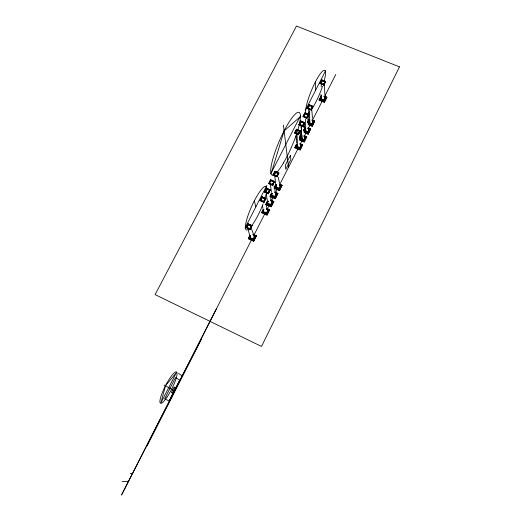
<?xml version="1.0" encoding="UTF-8"?>
<svg xmlns="http://www.w3.org/2000/svg" width="521" height="521" viewBox="0 0 521 521"><rect width="100%" height="100%" fill="white"/><g stroke="black" fill="none" stroke-linecap="round" stroke-linejoin="round"><path stroke-width="0.78" d="M321.21 95.714L319.086 100.123L324.362 102.305L326.843 97.186L324.205 96.105M308.692 108.511L308.803 121.875M321.177 86.909L321.359 83.764M297.654 147.99L297.81 147.339A1742.823 152.894 -72 0 1 297.061 135.16M301.789 139.628L301.893 139.328A1742.113 151.005 -72 0 1 301.288 126.896M251.233 238.826L251.324 238.566A2.012 1.928 -17.3 0 1 250.347 236.163M305.176 117.179L305.241 117.205A1.713 1.576 -8.3 0 0 307.605 115.506A1.713 1.576 -8.3 0 0 304.876 114.503A1.713 1.576 -8.3 0 0 305.247 117.212M271.5 172.34L284.108 130.875L299.855 117.075M251.819 238.038L251.044 239.94M265.098 211.969L264.323 213.87L264.981 212.581M269.311 203.698L268.536 205.606L269.194 204.317M273.421 195.635L272.639 197.544L273.297 196.267M277.7 187.228L276.82 189.344L277.472 188.068M298.331 146.74L297.445 148.856L298.175 147.43M302.408 138.742L301.522 140.859L302.245 139.439M306.374 130.953L305.495 133.063L306.211 131.65M310.418 123.021L309.533 125.138L310.249 123.724M322.61 99.101L321.724 101.211M121.64 494.904L251.343 240.259M253.551 235.915L264.987 213.467M267.201 209.123L269.044 205.502M271.259 201.158L273.102 197.537M275.316 193.193L277.524 188.849M279.738 184.506L298.553 147.573M300.396 143.952L301.867 141.054M304.453 135.988L305.925 133.089M308.139 128.746L309.982 125.125M312.196 120.781L322.154 101.23M324.733 96.164L335.798 74.438M147.104 445.904L201.66 338.767M324.707 97.127L325.443 95.682M254.092 237.589L254.828 236.143M253.766 235.004L255.72 235.896L253.473 240.448L248.914 238.351L250.184 235.72M266.732 214.248L262.187 212.197L266.759 214.346L268.979 209.846L266.381 208.68M270.946 205.964L266.407 203.932L270.966 206.062L273.18 201.581L271.233 200.715M275.335 192.666L277.276 193.525L275.075 198L270.536 195.974L271.786 193.382M299.868 149.13L295.355 147.189L299.875 149.247L302.037 144.871L300.103 144.043M300.089 139.589L303.951 141.237L306.101 136.88L304.173 136.059M304.062 131.8L307.918 133.435L310.067 129.091L308.132 128.277M308.211 123.913L311.962 125.496L314.098 121.165L312.593 120.533M324.147 101.413L319.66 99.687L324.147 101.543L326.263 97.258L324.016 96.333M253.473 240.448L255.72 235.896M266.759 214.346L268.979 209.846M270.966 206.062L273.18 201.581M275.075 198L277.276 193.525M279.249 189.787L281.444 185.333L279.249 189.787L274.717 187.781L276.176 184.779M299.875 149.247L302.037 144.871M303.951 141.237L306.101 136.88M307.918 133.435L310.067 129.091M311.962 125.496L314.098 121.165M324.147 101.543L326.263 97.258M249.982 235.29L248.361 238.709L253.727 241.177L256.345 235.779L252.998 234.242M263.261 209.273L261.653 212.666L266.999 215.082L269.591 209.735L266.251 208.237M267.468 201.021L265.866 204.408L271.213 206.804L273.799 201.477L270.458 199.986M271.61 193.161L269.976 196.358L275.309 198.735L277.888 193.428L274.554 191.949M275.785 184.981L274.157 188.166L279.49 190.53L282.056 185.235L279.393 184.056M296.599 143.946L294.795 147.717L300.103 149.996L302.629 144.786L299.979 143.653M299.536 140.012L304.173 141.992L306.693 136.795L304.043 135.668M304.173 132.503L308.139 134.19L310.653 129.013L308.009 127.892M308.211 124.578L312.177 126.251L314.684 121.087L312.04 119.98M324.362 102.305L326.843 97.186M253.727 241.177L256.345 235.779M266.999 215.082L269.591 209.735M271.213 206.804L273.799 201.477M275.309 198.735L277.888 193.428M279.49 190.53L282.056 185.235M300.103 149.996L302.629 144.786M304.173 141.992L306.693 136.795M308.139 134.19L310.653 129.013M312.177 126.251L314.684 121.087M249.93 229.149L251.565 225.847L248.25 224.33L246.609 227.638L249.93 229.149L246.609 227.638M263.808 202.005L265.423 198.735L262.115 197.257L260.5 200.526L263.808 202.005L260.5 200.526M268.204 193.395L269.819 190.139L266.511 188.674L264.902 191.93L268.191 193.324M272.49 185.007L274.098 181.764L270.796 180.312L269.188 183.548L272.476 184.935M276.853 176.476L278.455 173.246L275.153 171.8L273.558 175.03L276.853 176.476L273.558 175.03M298.377 134.366L299.946 131.188L296.67 129.801L295.094 132.972L298.377 134.366L295.094 132.972M302.629 126.056L304.192 122.891L300.91 121.51L299.347 124.669L302.629 126.056L299.347 124.669M306.765 117.954L308.328 114.802L305.052 113.428L303.489 116.58L306.765 117.954L303.489 116.58M310.978 109.716L312.535 106.571L309.259 105.209L307.709 108.348L310.978 109.716L307.709 108.348M325.215 81.758L323.678 84.864L320.422 83.529L321.958 80.429L325.215 81.856L321.958 80.429M251.969 225.573L250.054 229.507L246.114 227.605L248.061 223.796L251.969 225.573L250.054 229.507M263.939 202.343L265.827 198.455L261.939 196.717L260.012 200.474L263.939 202.343L265.827 198.455M268.341 193.734L270.223 189.859L266.335 188.133L264.421 191.871L268.341 193.734L270.223 189.859M272.626 185.339L274.508 181.477L270.62 179.765L268.712 183.49L272.626 185.339L274.508 181.477M276.99 176.801L278.865 172.952L274.984 171.253L273.082 174.958L276.99 176.801L278.865 172.952M298.52 134.672L300.363 130.888L296.501 129.247L294.645 132.875L298.52 134.672L300.363 130.888M302.773 126.356L304.609 122.585L300.747 120.957L298.904 124.565L302.773 126.356L304.609 122.585M306.915 118.254L308.745 114.49L304.889 112.875L303.046 116.47L306.915 118.254L308.745 114.49M311.128 110.009L312.952 106.258L309.103 104.656L307.266 108.238L311.128 110.009L312.952 106.258M323.834 85.144L325.638 81.432L321.802 79.869L319.992 83.399L323.834 85.144L325.638 81.432M270.269 195.538L271.571 192.978M274.45 187.345L275.752 184.799M299.582 138.098L301.034 135.258M303.554 130.315L305 127.482M307.598 122.389L309.038 119.576M248.361 238.709L250.034 235.44M261.653 212.666L263.3 209.442M265.866 204.408L267.507 201.197M294.795 147.717L296.618 144.154M299.601 138.312L301.047 135.467M303.567 130.53L305.013 127.704M307.97 121.907L309.044 119.797M319.086 100.123L321.216 95.949M262.206 212.294L263.47 209.689M266.426 204.03L268.002 200.806M295.368 147.306L296.801 144.356M299.803 138.612L300.871 136.372M303.776 130.823L305.202 127.892M307.82 122.904L309.24 119.973M319.66 99.687L321.073 96.789M270.751 173.799L300.493 115.838M245.039 227.944L266.843 185.411M305.13 110.713L325.651 70.667M248.061 223.796L246.114 227.605M260.044 200.598L261.939 196.717M264.447 192.002L266.335 188.133M268.738 183.62L270.62 179.765M273.108 175.102L274.984 171.253M294.658 133.031L296.501 129.247M298.911 124.727L300.747 120.957M303.059 116.632L304.889 112.875M307.279 108.401L309.103 104.656M319.992 83.575L321.802 79.869M275.322 175.675L275.335 175.662A1.589 1.491 -11.7 0 1 274.808 175.277M121.543 494.911L216.671 308.328M122.077 481.489L128.713 481.293M130.322 473.426L132.568 473.446M321.802 80.045L325.638 81.615M319.992 83.399L323.834 84.969M324.205 96.339L326.843 97.42M324.016 96.463L326.263 97.388M319.08 99.889L324.362 102.07M309.109 104.825L312.958 106.427M307.266 108.238L311.122 109.84M304.902 113.044L308.751 114.659M312.046 120.201L314.691 121.308M303.046 116.47L306.902 118.091M312.6 120.664L314.098 121.289M308.204 123.79L311.955 125.372M300.76 121.119L304.616 122.741M308.198 124.356L312.17 126.03M308.022 128.114L310.666 129.228M308.139 128.4L310.067 129.215M298.904 124.565L302.76 126.199M304.056 131.676L307.911 133.317M304.153 132.288L308.132 133.975M296.514 129.403L300.376 131.045M304.062 135.883L306.706 137.01M304.179 136.176L306.107 136.997M294.645 132.875L298.507 134.516M300.076 139.472L303.945 141.119M299.516 139.804L304.16 141.777M299.998 143.861L302.649 144.994M300.109 144.161L302.043 144.988M294.775 147.515L300.083 149.787M275.003 171.396L278.885 173.096M273.082 174.958L276.97 176.665M270.646 179.901L274.528 181.614M279.419 184.245L282.082 185.417M279.503 184.48L281.464 185.437M268.712 183.49L272.6 185.202M274.124 187.983L279.458 190.347M266.361 188.263L270.249 189.989M274.587 192.125L277.921 193.604M275.349 192.77L277.296 193.63M264.421 191.871L268.315 193.597M269.943 196.183L275.277 198.56M270.49 200.162L273.831 201.653M271.252 200.813L273.199 201.679M261.965 196.847L265.86 198.586M260.012 200.474L263.906 202.213M265.827 204.239L271.174 206.629M266.29 208.407L269.631 209.904M266.4 208.778L268.999 209.943M261.614 212.503L266.96 214.912M248.1 223.913L252.001 225.697M253.043 234.398L256.391 235.935M253.141 234.795L255.746 235.987M248.315 238.559L253.681 241.021M164.095 385.065L174.431 390.815M178.56 373.375L181.875 375.661M250.809 227.123L253.382 233.844M249.618 235.147L248.328 230.132M266.081 204.831L266.791 207.521M254.294 200.878L255.863 206.837M273.955 185.678L275.277 191.383M270.379 196.404L271.135 199.55M262.115 197.257L265.423 198.735M278.26 177.244L279.497 183.099M262.434 205.71L262.968 208.446M267.227 200.097L266.322 194.476M275.153 171.8L278.455 173.246M276.058 186.492L274.691 175.434M271.389 191.995L270.34 183.926M303.307 124.61L303.717 127.43M299.523 135.649L299.959 138.938M283.391 125.053L288.562 167.182M311.623 108.309L312.528 118.287M307.807 119.394L308.158 122.826M296.67 129.801L299.946 131.188M324.336 84.337L324.85 94.503M301.047 124.923L302.102 139.582M305.052 113.428L308.328 114.802M296.267 139.153L296.469 142.819M304.485 123.073L304.609 126.916M304.59 126.551L304.759 129.807M301.223 125.463L301.92 139.941M300.441 131.331L300.591 134.75L300.578 134.411M296.149 135.838L296.28 139.472M315.348 82.038L315.576 90.322M321.001 94.412L321.008 97.941M304.199 136.326A2.162 2.006 -8.3 0 1 304.427 139.087A2.162 2.006 -8.3 0 1 301.47 139.491A2.162 2.006 -8.3 0 1 300.962 136.769M304.212 136.281A2.358 2.188 -8.3 0 1 304.629 139.348A2.358 2.188 -8.3 0 1 301.32 139.797A2.358 2.188 -8.3 0 1 300.91 136.73M303.997 136.228A1.967 1.823 -8.3 0 1 304.323 138.716A1.967 1.823 -8.3 0 1 301.672 139.218A1.967 1.823 -8.3 0 1 301.034 136.795M309.656 111.943A23.575 4.442 -67.4 0 1 307.344 102.025A23.575 4.442 -67.4 0 1 320.832 73.077A23.575 4.442 -67.4 0 1 324.225 80.683M322.512 86.323A23.575 4.442 -67.4 0 1 311.48 109.579M249.201 228.595A23.855 4.806 -65.7 0 1 247.651 216.638A23.855 4.806 -65.7 0 1 262.369 188.387A23.855 4.806 -65.7 0 1 265.091 198.097M263.105 203.88A23.855 4.806 -65.7 0 1 251.773 225.632M301.972 125.418A1.426 1.322 -8.6 0 1 300.526 124.747M303.085 124.747A1.57 1.452 -8.6 0 1 302.948 124.916M301.867 125.418A1.57 1.452 -8.6 0 1 300.448 124.76M300.343 144.519A2.169 2.012 -8.7 0 1 300.142 147.306A2.169 2.012 -8.7 0 1 297.159 147.313A2.169 2.012 -8.7 0 1 297.074 144.532M300.396 144.473A2.364 2.195 -8.7 0 1 300.37 147.547A2.364 2.195 -8.7 0 1 297.074 147.664A2.364 2.195 -8.7 0 1 296.944 144.591M300.304 144.617A1.973 1.83 -8.7 0 1 299.92 147.052A1.973 1.83 -8.7 0 1 297.296 147.007A1.973 1.83 -8.7 0 1 297.113 144.564M298.963 132.575A1.433 1.329 -9 0 1 298.787 133.037M297.751 133.715A1.433 1.329 -9 0 1 296.319 133.109M299.067 132.568A1.576 1.459 -9 0 1 298.774 133.135M297.732 133.708A1.576 1.459 -9 0 1 296.26 133.142M308.165 128.537A2.162 1.999 -8 0 1 308.367 131.325A2.162 1.999 -8 0 1 305.365 131.637A2.162 1.999 -8 0 1 305.019 128.863M308.178 128.498A2.351 2.175 -7.9 0 1 308.562 131.592A2.351 2.175 -7.9 0 1 305.208 131.937A2.351 2.175 -7.9 0 1 304.987 128.83M308.171 128.622A1.967 1.817 -8 0 1 308.165 131.064A1.967 1.817 -8 0 1 305.54 131.344A1.967 1.817 -8 0 1 305.039 128.954M305.866 131.526A1741.416 149.195 -71.9 0 1 305.41 118.847M307.266 116.45A1.426 1.316 -8.3 0 1 307.11 116.73A1.57 1.446 -8.3 0 0 307.331 116.476M304.531 116.587A1.57 1.446 -8.3 0 1 304.44 116.398M312.313 120.709A2.156 1.986 -7.6 0 1 312.3 123.49A2.156 1.986 -7.6 0 1 309.292 123.607A2.156 1.986 -7.6 0 1 309.161 120.826M312.339 120.67A2.351 2.169 -7.6 0 1 312.45 123.809A2.351 2.169 -7.6 0 1 309.051 123.829A2.351 2.169 -7.6 0 1 309.266 120.69M312.333 120.82A1.96 1.81 -7.6 0 1 312.059 123.256A1.96 1.81 -7.6 0 1 309.422 123.282A1.96 1.81 -7.6 0 1 309.207 120.852M309.917 123.581A1740.694 147.378 -71.9 0 1 309.598 110.647M311.519 108.075A1.426 1.309 -7.9 0 1 311.317 108.511M308.986 108.596A1.426 1.309 -7.9 0 0 309.715 109.065A1.563 1.439 -7.9 0 1 308.621 108.075M311.584 108.153A1.563 1.439 -7.9 0 1 311.291 108.596M275.342 192.978A2.188 2.071 -12.1 0 1 275.479 195.909A2.188 2.071 -12.1 0 1 272.392 196.111A2.188 2.071 -12.1 0 1 272.255 193.18M275.375 192.894A2.384 2.26 -12.1 0 1 275.798 196.026A2.384 2.26 -12.1 0 1 272.509 196.573A2.384 2.26 -12.1 0 1 271.929 193.467M275.329 193.102A1.993 1.882 -12.1 0 1 275.27 195.668A1.993 1.882 -12.1 0 1 272.581 195.876A1.993 1.882 -12.1 0 1 272.203 193.35M272.75 183.841A1.446 1.361 -12.4 0 0 272.919 183.626A1.589 1.498 -12.4 0 1 272.763 183.88M271.741 184.317A1.589 1.498 -12.4 0 1 270.314 183.626M279.517 184.786A2.182 2.064 -11.4 0 1 279.653 187.703A2.182 2.064 -11.4 0 1 276.573 187.899A2.182 2.064 -11.4 0 1 276.436 184.988M279.543 184.708A2.384 2.247 -11.4 0 1 279.868 187.944A2.384 2.247 -11.4 0 1 276.43 188.172A2.384 2.247 -11.4 0 1 276.436 184.909M279.503 184.903A1.986 1.876 -11.4 0 1 279.451 187.449A1.986 1.876 -11.4 0 1 276.768 187.671A1.986 1.876 -11.4 0 1 276.377 185.157A1.986 1.876 -11.4 0 0 277.146 187.886M277.485 174.229A1.446 1.355 -11.7 0 1 277.419 174.809M277.113 175.316A1.446 1.355 -11.7 0 1 276.885 175.512M275.355 175.629A1.446 1.355 -11.7 0 1 274.925 175.297M277.615 174.301A1.589 1.491 -11.7 0 1 276.944 175.499M271.239 201.034A2.195 2.077 -12.9 0 1 271.408 203.939A2.195 2.077 -12.9 0 1 268.361 204.239A2.195 2.077 -12.9 0 1 268.048 201.347M271.135 200.852A2.39 2.266 -12.9 0 1 271.695 204.089A2.39 2.266 -12.9 0 1 268.269 204.538A2.39 2.266 -12.9 0 1 268.035 201.256M271.154 201.099A1.993 1.895 -12.9 0 1 271.207 203.685A1.993 1.895 -12.9 0 1 268.497 203.965A1.993 1.895 -12.9 0 1 268.087 201.412M268.66 191.969A1.446 1.368 -13.2 0 1 268.543 192.132M266.687 192.51A1.446 1.368 -13.2 0 0 267.579 192.666A1.596 1.504 -13.2 0 1 266.589 192.51M268.699 192.008A1.596 1.504 -13.2 0 1 268.562 192.184M266.518 208.973A2.195 2.091 -13.7 0 1 267.462 211.845A2.195 2.091 -13.7 0 1 264.394 212.685A2.195 2.091 -13.7 0 1 263.743 209.729M266.478 208.888A2.397 2.279 -13.7 0 1 267.696 212.034A2.397 2.279 -13.7 0 1 264.277 212.965A2.397 2.279 -13.7 0 1 263.711 209.644M266.478 209.038A1.999 1.902 -13.8 0 1 267.221 211.669A1.999 1.902 -13.8 0 1 264.434 212.347A1.999 1.902 -13.8 0 1 263.873 209.676M264.466 199.804A1.452 1.374 -14 0 1 264.394 200.285M264.023 200.859A1.452 1.374 -14 0 1 263.854 201.002M261.933 200.826A1.452 1.374 -14 0 0 262.317 201.113A1.596 1.511 -14 0 1 261.835 200.845M264.583 199.784A1.596 1.511 -14 0 1 264.421 200.416M264.088 200.859A1.596 1.511 -14 0 1 263.913 201.002M253.512 235.166A2.208 2.117 -17.3 0 1 254.105 238.071A2.208 2.117 -17.3 0 1 251.096 238.781A2.208 2.117 -17.3 0 1 250.367 235.909M253.525 235.056A2.41 2.312 -17.3 0 1 254.339 238.266A2.41 2.312 -17.3 0 1 250.985 239.054A2.41 2.312 -17.3 0 1 250.327 235.811M253.44 235.251A2.012 1.928 -17.3 0 1 253.916 237.804A2.012 1.928 -17.3 0 1 251.324 238.566M250.542 227.384A1.459 1.394 -17.5 0 1 250.354 227.755M248.27 228.107A1.459 1.394 -17.5 0 1 248.061 227.924M250.608 227.43A1.609 1.537 -17.5 0 1 250.301 227.898M248.217 228.165A1.609 1.537 -17.5 0 1 247.957 227.957M321.17 97.153A2.143 1.96 -6.7 0 0 321.698 99.811A2.143 1.96 -6.7 0 0 324.629 99.4A2.143 1.96 -6.7 0 0 324.381 96.704A2.338 2.136 -6.7 0 1 324.778 99.713A2.338 2.136 -6.7 0 1 321.45 100.071A2.338 2.136 -6.7 0 1 321.216 97.017M324.329 96.698A1.954 1.784 -6.7 0 1 324.453 99.101A1.954 1.784 -6.7 0 1 321.848 99.485A1.954 1.784 -6.7 0 1 321.255 97.147M321.574 83.64A1.413 1.289 -7 0 0 323.3 84.213A1.556 1.413 -7 0 1 321.503 83.634M324.342 82.533A1.556 1.413 -7 0 1 324.336 83.139M165.444 385.82L160.989 402.726L176.365 372.645L165.444 385.82M399.47 66.844L261.496 346.452L155.082 294.606L296.482 26.05L399.47 66.844M175.193 387.598L172.399 393.088L171.344 392.521L174.157 386.999L175.193 387.598M179.615 380.18L169.051 400.923L164.643 398.839L175.525 377.53L179.615 380.18M290.366 155.362L285.287 165.307L285.821 169.318L290.829 159.491L290.366 155.362M166.987 397.145A17.59 3.517 -63 0 0 176.554 371.961A17.59 3.517 -63 0 0 161.927 393.655A17.59 3.517 -63 0 0 166.987 397.145M283.463 162.969A34.126 6.786 -66.7 0 0 299.334 112.556A34.126 6.786 -66.7 0 0 273.838 155.649A34.126 6.786 -66.7 0 0 283.463 162.969M301.105 125.3A1.713 1.583 -8.6 0 0 303.469 123.594A1.713 1.583 -8.6 0 0 300.741 122.585A1.713 1.583 -8.6 0 0 301.105 125.3M296.859 133.61A1.719 1.589 -9 0 0 299.23 131.891A1.719 1.589 -9 0 0 296.495 130.875A1.719 1.589 -9 0 0 296.859 133.61M304.902 116.965A1.426 1.316 -8.3 0 0 305.599 117.316A1.57 1.446 -8.3 0 1 304.87 116.984M309.35 108.928A1.706 1.57 -7.9 0 0 311.825 107.385A1.706 1.57 -7.9 0 0 309.187 106.219A1.706 1.57 -7.9 0 0 309.35 108.928M271.057 184.18A1.446 1.361 -12.4 0 0 271.675 184.304A1.446 1.361 -12.4 0 1 271.057 184.18M270.445 183.653A1.446 1.361 -12.4 0 0 270.66 183.913A1.446 1.361 -12.4 0 1 270.458 183.672M271.076 184.258A1.739 1.635 -12.4 0 0 273.356 182.35A1.739 1.635 -12.4 0 0 270.523 181.477A1.739 1.635 -12.4 0 0 271.076 184.258M275.44 175.733A1.732 1.628 -11.7 0 0 277.706 173.832A1.732 1.628 -11.7 0 0 274.88 172.965A1.732 1.628 -11.7 0 0 275.44 175.733M266.791 192.64A1.739 1.641 -13.2 0 0 269.07 190.725A1.739 1.641 -13.2 0 0 266.238 189.846A1.739 1.641 -13.2 0 0 266.791 192.64M262.389 201.243A1.745 1.654 -14 0 0 264.675 199.322A1.745 1.654 -14 0 0 261.842 198.436A1.745 1.654 -14 0 0 262.389 201.243M248.628 228.406A1.752 1.674 -17.5 0 0 250.79 226.316A1.752 1.674 -17.5 0 0 247.879 225.6A1.752 1.674 -17.5 0 0 248.628 228.406M323.808 83.914A1.413 1.289 -7 0 0 324.055 83.614A1.556 1.413 -7 0 1 323.821 83.914M322.056 84.096A1.7 1.543 -7.1 0 0 324.511 82.565A1.7 1.543 -7.1 0 0 321.88 81.426A1.7 1.543 -7.1 0 0 322.056 84.096"/></g></svg>
